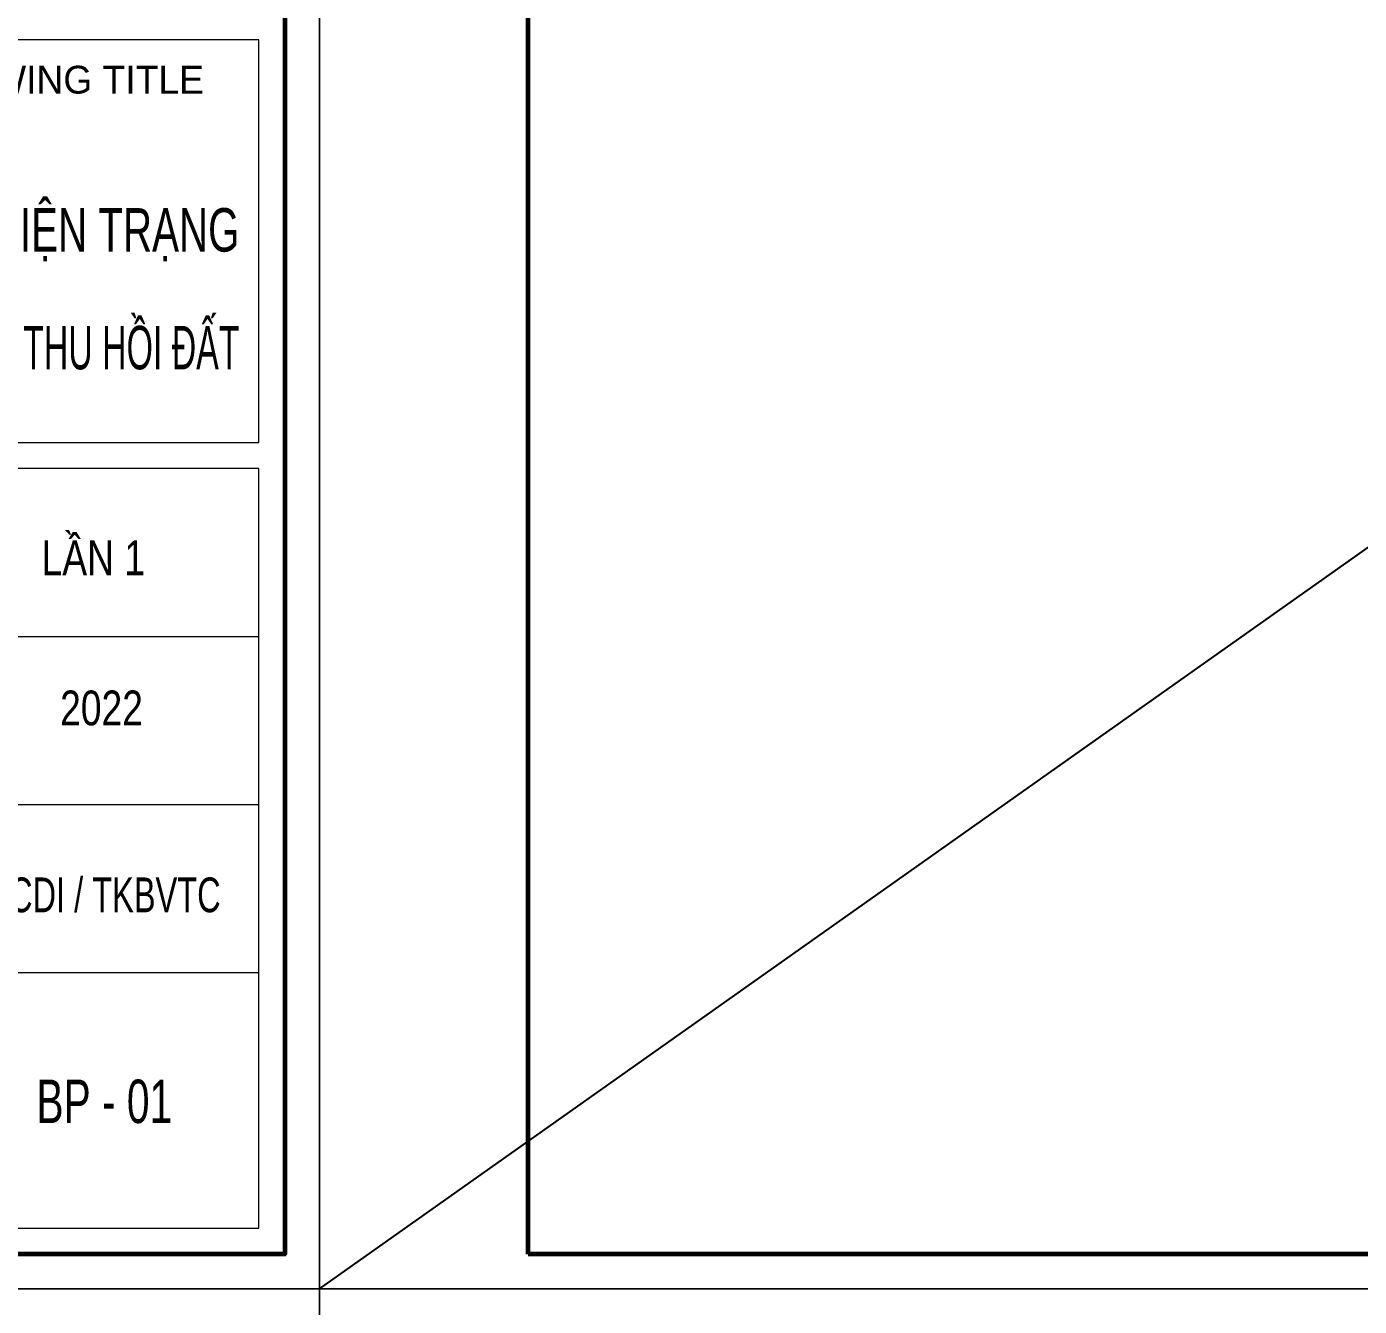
# Model space of a CAD drawing. Header units: millimetres. Extents: x 480521 to 6014615, y -961280 to 187869.
# Drawn here: x 729994 to 734592, y 60064 to 64478 of the extents above; entities that cross this region are included whole.
import ezdxf
from ezdxf.enums import TextEntityAlignment as Align

# ---------------------------------------------------------------- set-up
doc = ezdxf.new("R2010")
doc.units = ezdxf.units.MM
doc.header["$LTSCALE"] = 600
doc.header["$MEASUREMENT"] = 0
doc.layers.get('0').update_dxf_attribs({"lineweight": 0})
doc.layers.get('Defpoints').update_dxf_attribs({"lineweight": 0})
for name, color, linetype, lineweight in [('dim', 144, 'Continuous', 13), ('Khungten_LCDI', 7, 'Continuous', 25), ('LC Dim', 8, 'Continuous', 18), ('LC Net thay', 7, 'Continuous', 25), ('LC Text1', 3, 'Continuous', 20)]:
    doc.layers.add(name, color=color, linetype=linetype, lineweight=lineweight)
doc.layers.add('KCS_Plotter', color=11, linetype='Continuous', plot=False)
doc.styles.add('HOATBIF', font='hoatbif.shx', dxfattribs={"width": 0.65})
doc.styles.add('Khungten', font='VHAVAN.TTF', dxfattribs={"width": 0.9, "height": 5000})
doc.styles.add('LC 1', font='VHAVANB.TTF')
doc.styles.add('Title', font='VHBLACK.TTF')
doc.dimstyles.new('1-100 (1-60)', dxfattribs={"dimscale": 79, "dimtxt": 2.5, "dimasz": 0.35, "dimexe": 0.5, "dimexo": 0, "dimgap": 0.8, "dimtad": 1, "dimdec": 0, "dimzin": 0, "dimdsep": 46, "dimtxsty": 'HOATBIF', "dimblk1": 'DOT', "dimblk2": 'DOT', "dimsah": 1, "dimcen": -1, "dimdle": 1, "dimclrd": 256, "dimclre": 256, "dimclrt": 4, "dimadec": 3, "dimazin": 2, "dimtfac": 0.333333, "dimtdec": 0, "dimtix": 1, "dimtmove": 2, "dimatfit": 3, "dimldrblk": 'DOT', "dimfxl": 1, "dimtvp": 0.833333, "dimtolj": 1, "dimtzin": 0, "dimarcsym": 0})

# ---------------------------------------------------------------- blocks, each defined once
blk = doc.blocks.new('lcdi fix')
at = {"layer": 'Defpoints', "lineweight": 0}
blk.add_lwpolyline([(-1200, -14850), (-1200, 14850), (40800, 14850), (40800, -14850)], close=True, dxfattribs=at)
at = {"layer": 'Khungten_LCDI', "color": 5, "lineweight": 25}
blk.add_line((40600, -14650), (40600, 14650), dxfattribs=at)
at = {"layer": 'Khungten_LCDI', "color": 9, "lineweight": 15}
for p, q in [((40450, -11100), (36750, -11100)), ((40450, -12066.7), (36750, -12066.7)), ((40450, -13033.3), (36750, -13033.3))]:
    blk.add_line(p, q, dxfattribs=at)
at = {"layer": 'Khungten_LCDI', "color": 5, "lineweight": 60}
blk.add_lwpolyline([(0, -14650), (0, 14650), (40600, 14650), (40600, -14650)], close=True, dxfattribs=at)
at = {"layer": 'Khungten_LCDI', "color": 9, "lineweight": 15}
for points in [[(36750, -9983.4), (40450, -9983.4), (40450, -7667.3), (36750, -7667.3)], [(36750, -14500), (40450, -14500), (40450, -10133.4), (36750, -10133.4)]]:
    blk.add_lwpolyline(points, close=True, dxfattribs=at)
at = {"color": 7, "style": 'Khungten'}
blk.add_text('tªn b¶n vÏ - drawing title', height=160, dxfattribs=at).set_placement((38565.6, -7977.2), align=Align.CENTER)
at = {"color": 7, "style": 'Title', "width": 0.7}
blk.add_text('lcdi / tkBVTC', height=200, dxfattribs=at).set_placement((39570.6, -12684.1), align=Align.CENTER)
at = {"color": 7, "style": 'Khungten', "width": 0.8}
for tag, p in [('REVISION', (39498.8, -10746.3)), ('NGAYHT', (39546.1, -11609.4))]:
    blk.add_attdef(tag, text='', height=200, dxfattribs=at).set_placement(p, align=Align.CENTER)
at = {"layer": 'LC Text1', "color": 3, "style": 'LC 1', "width": 1.834006}
for tag, p, p2 in [('TENBANVE1', (36912.7, -8885.8), (40339.1, -8885.8)), ('TENBANVE2', (36912.7, -9562.5), (40339.1, -9562.5))]:
    blk.add_attdef(tag, text='', height=250, dxfattribs=at).set_placement(p, p2, align=Align.FIT)
at = {"layer": 'LC Text1', "style": 'Title', "width": 0.7}
blk.add_attdef('SOBANVE', text='', height=250, dxfattribs=at).set_placement((39562, -13896.2), align=Align.CENTER)
blk = doc.blocks.new('DOT')
at = {"layer": 'dim'}
for p, q in [((-3, 0), (3, 0)), ((-1, -1), (1, 1))]:
    blk.add_line(p, q, dxfattribs=at)
blk.add_lwpolyline([(0.5, 1), (-1, -0.5), (-0.5, -1), (1, 0.5)], close=True, dxfattribs=at)
blk = doc.blocks.new('*D127')
at = {"layer": 'Defpoints', "color": 0, "transparency": 16777216}
for p in [(734917.6, 69575.7), (735755.2, 62828.2), (735321.3, 62774.4)]:
    blk.add_point(p, dxfattribs=at)
at = {"layer": 'LC Dim', "lineweight": -2, "transparency": 16777216}
for p, q in [((734917.6, 69575.7), (734444.5, 69516.9)), ((734487.1, 69494.4), (735317.9, 62801.8)), ((735755.2, 62828.2), (735282.1, 62769.5))]:
    blk.add_line(p, q, dxfattribs=at)
at = {"layer": 'LC Dim', "lineweight": -2, "transparency": 16777216, "xscale": 27.65, "yscale": 27.65, "zscale": 27.65}
for p, rotation in [((734483.7, 69521.8), 97.07620778939517), ((735321.3, 62774.4), 277.0762077893951)]:
    blk.add_blockref('DOT', p, dxfattribs=dict(at, rotation=rotation))
at = {"layer": 'LC Dim', "color": 4, "transparency": 16777216, "insert": (735063.2, 66168), "char_height": 197.5, "attachment_point": 5, "rotation": 277.0762, "style": 'HOATBIF'}
blk.add_mtext('\\A1;6.80', dxfattribs=at)
blk = doc.blocks.new('_Dot')
at = {"color": 0, "linetype": 'ByBlock', "lineweight": -2}
blk.add_line((-0.5, 0), (-1, 0), dxfattribs=at)
at = {"color": 0, "linetype": 'ByBlock', "const_width": 0.5}
blk.add_lwpolyline([(-0.25, 0, 1), (0.25, 0, 1)], format="xyb", close=True, dxfattribs=at)

msp = doc.modelspace()

# ---------------------------------------------------------------- linework, layer by layer
at = {"layer": 'KCS_Plotter'}
msp.add_line((731004.637, 60123.59), (756204.637, 77943.59), dxfattribs=at)

# ---------------------------------------------------------------- block references
at = {"layer": 'LC Net thay'}
ref = msp.add_blockref('lcdi fix', (706524.637, 69033.59), dxfattribs=dict(at, xscale=0.6000000155618168, yscale=0.6000000155618168, zscale=0.6000000155618168))
ref.add_attrib('TENBANVE2', '®Ò xuÊt c\xadìng chÕ thu håi ®Êt', dxfattribs={"layer": 'LC Text1', "height": 150, "style": 'Title', "width": 0.507222}).set_placement((728672.233, 63296.11), (730728.125, 63296.11), align=Align.FIT)
ref.add_attrib('NGAYHT', '2022', dxfattribs={"layer": 'LC Text1', "height": 119.9994, "style": 'Khungten', "width": 0.8}).set_placement((730252.282, 62067.967), align=Align.CENTER)
ref.add_attrib('REVISION', 'lÇn 1', dxfattribs={"layer": 'LC Text1', "height": 119.9994, "style": 'Khungten', "width": 0.8}).set_placement((730223.89, 62585.807), align=Align.CENTER)
ref.add_attrib('SOBANVE', 'bp - 01', dxfattribs={"layer": 'LC Text1', "height": 150, "style": 'Title', "width": 0.7}).set_placement((730261.827, 60695.881), align=Align.CENTER)
ref.add_attrib('TENBANVE1', 'mÆt b»ng vÞ trÝ hiÖn tr¹ng', dxfattribs={"layer": 'LC Text1', "height": 150, "style": 'Title', "width": 0.593037}).set_placement((728672.233, 63702.134), (730728.125, 63702.134), align=Align.FIT)
at = {"layer": 'LC Net thay', "xscale": 0.6000000155618168, "yscale": 0.6000000155618168, "zscale": 0.6000000155618168}
for p in [(731724.637, 69033.59), (706524.637, 51213.589), (731724.637, 51213.589)]:
    msp.add_blockref('lcdi fix', p, dxfattribs=at)

# ---------------------------------------------------------------- dimensions: what is measured, and where the dimension line sits
at = {"layer": 'LC Dim'}
dim = msp.add_linear_dim(base=(735321.28, 62774.357), p1=(734917.607, 69575.675), p2=(735755.201, 62828.222), angle=97.076208, dimstyle='1-100 (1-60)', override={"dimdec": 2, "dimlfac": 0.001}, dxfattribs=at)
dim.commit()
dim.dimension.update_dxf_attribs({"geometry": '*D127', "text_midpoint": (735063.199, 66168.034)})

doc.saveas('drawing.dxf')
